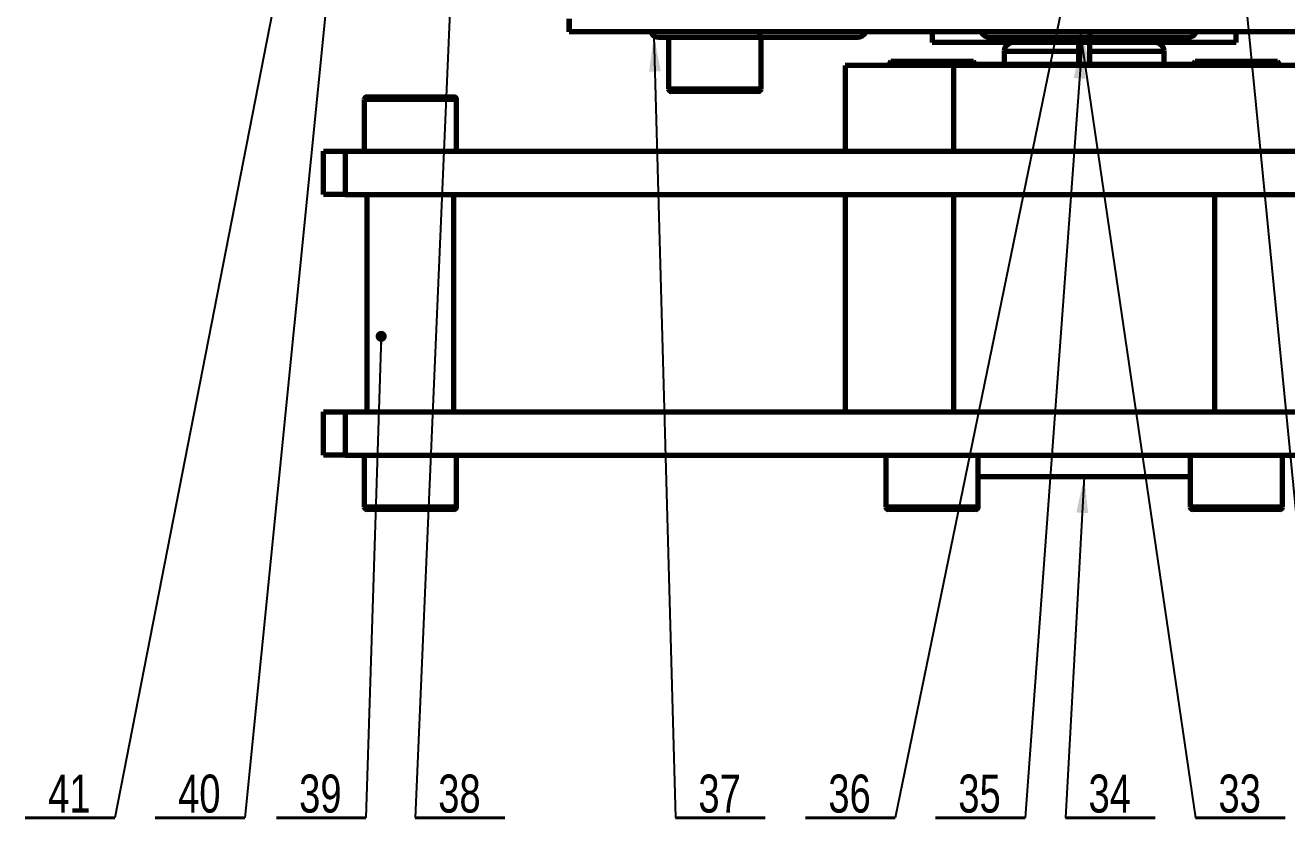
# Model space of a CAD drawing. Header units: millimetres. Extents: x -419 to 9215, y 1224 to 3301.
# Drawn here: x -144.1 to -28, y 2880.7 to 2953.7 of the extents above; entities that cross this region are included whole.
import ezdxf

# ---------------------------------------------------------------- set-up
doc = ezdxf.new("R2010")
doc.units = ezdxf.units.MM
for name, color, linetype, lineweight in [('Chu', 241, 'Continuous', 35), ('KHUNG_TEN', 7, 'Continuous', 35), ('Net 0.35', 20, 'Continuous', 35), ('Net 0.7', 7, 'Continuous', 70)]:
    doc.layers.add(name, color=color, linetype=linetype, lineweight=lineweight)
doc.styles.add('SLDTEXTSTYLE11', font='TXT', dxfattribs={"width": 0.75})
doc.styles.get("Standard").update_dxf_attribs({"font": 'arial.ttf'})
doc.dimstyles.new('SLDDIMSTYLE0', dxfattribs={"dimtxt": 0.18, "dimasz": 3.302, "dimexe": 0, "dimexo": 0.0625, "dimgap": 0, "dimtad": 0, "dimtih": 1, "dimtoh": 1, "dimdec": 0, "dimrnd": 1e-09, "dimzin": 0, "dimdsep": 46, "dimtxsty": 'Standard', "dimsah": 1, "dimcen": 0.09, "dimadec": 0, "dimazin": 0, "dimtfac": 3.302, "dimtdec": 0, "dimtofl": 0, "dimtmove": 0, "dimatfit": 3, "dimfxl": 1, "dimfrac": 2, "dimtolj": 1, "dimtzin": 0, "dimarcsym": 0})
doc.dimstyles.new('SLDDIMSTYLE1', dxfattribs={"dimtxt": 0.18, "dimasz": 1.016, "dimexe": 0, "dimexo": 0.0625, "dimgap": 0, "dimtad": 0, "dimtih": 1, "dimtoh": 1, "dimdec": 0, "dimrnd": 1e-09, "dimzin": 0, "dimdsep": 46, "dimtxsty": 'Standard', "dimblk1": 'DOT', "dimblk2": 'DOT', "dimsah": 1, "dimcen": 0.09, "dimadec": 0, "dimazin": 0, "dimtfac": 1.016, "dimtdec": 0, "dimtofl": 0, "dimtmove": 0, "dimatfit": 3, "dimldrblk": 'DOT', "dimfxl": 1, "dimfrac": 2, "dimtolj": 1, "dimtzin": 0, "dimarcsym": 0})

# ---------------------------------------------------------------- blocks, each defined once
blk = doc.blocks.new('SW_NOTE_0_41')
at = {"layer": 'KHUNG_TEN', "color": 0}
for p, q in [((0, 0), (8.25, 0)), ((8.25, 0), (0, 0)), ((0, 0), (8.25, 0)), ((8.25, 0), (0, 0)), ((0, 0), (8.25, 0)), ((8.25, 0), (0, 0))]:
    blk.add_line(p, q, dxfattribs=at)
at = {"layer": 'KHUNG_TEN', "color": 0, "insert": (4.06, 3.98), "char_height": 3.5, "attachment_point": 2, "style": 'SLDTEXTSTYLE11'}
blk.add_mtext('33', dxfattribs=at)
blk = doc.blocks.new('SW_NOTE_0_42')
at = {"layer": 'KHUNG_TEN', "color": 0}
for p, q in [((0, 0), (8.25, 0)), ((8.25, 0), (0, 0)), ((0, 0), (8.25, 0)), ((8.25, 0), (0, 0)), ((0, 0), (8.25, 0)), ((8.25, 0), (0, 0))]:
    blk.add_line(p, q, dxfattribs=at)
at = {"layer": 'KHUNG_TEN', "color": 0, "insert": (4.06, 3.98), "char_height": 3.5, "attachment_point": 2, "style": 'SLDTEXTSTYLE11'}
blk.add_mtext('34', dxfattribs=at)
blk = doc.blocks.new('SW_NOTE_0_43')
at = {"layer": 'KHUNG_TEN', "color": 0}
for p, q in [((-8.25, 0), (0, 0)), ((0, 0), (-8.25, 0)), ((-8.25, 0), (0, 0)), ((0, 0), (-8.25, 0)), ((-8.25, 0), (0, 0)), ((0, 0), (-8.25, 0))]:
    blk.add_line(p, q, dxfattribs=at)
at = {"layer": 'KHUNG_TEN', "color": 0, "insert": (-4.2, 3.98), "char_height": 3.5, "attachment_point": 2, "style": 'SLDTEXTSTYLE11'}
blk.add_mtext('35', dxfattribs=at)
blk = doc.blocks.new('SW_NOTE_0_44')
at = {"layer": 'KHUNG_TEN', "color": 0}
for p, q in [((-8.25, 0), (0, 0)), ((0, 0), (-8.25, 0)), ((-8.25, 0), (0, 0)), ((0, 0), (-8.25, 0)), ((-8.25, 0), (0, 0)), ((0, 0), (-8.25, 0))]:
    blk.add_line(p, q, dxfattribs=at)
at = {"layer": 'KHUNG_TEN', "color": 0, "insert": (-4.2, 3.98), "char_height": 3.5, "attachment_point": 2, "style": 'SLDTEXTSTYLE11'}
blk.add_mtext('36', dxfattribs=at)
blk = doc.blocks.new('SW_NOTE_0_45')
at = {"layer": 'KHUNG_TEN', "color": 0}
for p, q in [((0, 0), (8.25, 0)), ((8.25, 0), (0, 0)), ((0, 0), (8.25, 0)), ((8.25, 0), (0, 0)), ((0, 0), (8.25, 0)), ((8.25, 0), (0, 0))]:
    blk.add_line(p, q, dxfattribs=at)
at = {"layer": 'KHUNG_TEN', "color": 0, "insert": (4.06, 3.98), "char_height": 3.5, "attachment_point": 2, "style": 'SLDTEXTSTYLE11'}
blk.add_mtext('37', dxfattribs=at)
blk = doc.blocks.new('SW_NOTE_0_46')
at = {"layer": 'KHUNG_TEN', "color": 0}
for p, q in [((0, 0), (8.25, 0)), ((8.25, 0), (0, 0)), ((0, 0), (8.25, 0)), ((8.25, 0), (0, 0)), ((0, 0), (8.25, 0)), ((8.25, 0), (0, 0))]:
    blk.add_line(p, q, dxfattribs=at)
at = {"layer": 'KHUNG_TEN', "color": 0, "insert": (4.06, 3.98), "char_height": 3.5, "attachment_point": 2, "style": 'SLDTEXTSTYLE11'}
blk.add_mtext('38', dxfattribs=at)
blk = doc.blocks.new('SW_NOTE_0_47')
at = {"layer": 'KHUNG_TEN', "color": 0}
for p, q in [((-8.25, 0), (0, 0)), ((0, 0), (-8.25, 0)), ((-8.25, 0), (0, 0)), ((0, 0), (-8.25, 0)), ((-8.25, 0), (0, 0)), ((0, 0), (-8.25, 0))]:
    blk.add_line(p, q, dxfattribs=at)
at = {"layer": 'KHUNG_TEN', "color": 0, "insert": (-4.2, 3.98), "char_height": 3.5, "attachment_point": 2, "style": 'SLDTEXTSTYLE11'}
blk.add_mtext('40', dxfattribs=at)
blk = doc.blocks.new('SW_NOTE_0_48')
at = {"layer": 'KHUNG_TEN', "color": 0}
for p, q in [((-8.25, 0), (0, 0)), ((0, 0), (-8.25, 0)), ((-8.25, 0), (0, 0)), ((0, 0), (-8.25, 0)), ((-8.25, 0), (0, 0)), ((0, 0), (-8.25, 0))]:
    blk.add_line(p, q, dxfattribs=at)
at = {"layer": 'KHUNG_TEN', "color": 0, "insert": (-4.2, 3.98), "char_height": 3.5, "attachment_point": 2, "style": 'SLDTEXTSTYLE11'}
blk.add_mtext('41', dxfattribs=at)
blk = doc.blocks.new('SW_NOTE_0_57')
at = {"layer": 'KHUNG_TEN', "color": 0}
for p, q in [((-8.25, 0), (0, 0)), ((0, 0), (-8.25, 0)), ((-8.25, 0), (0, 0)), ((0, 0), (-8.25, 0)), ((-8.25, 0), (0, 0)), ((0, 0), (-8.25, 0))]:
    blk.add_line(p, q, dxfattribs=at)
at = {"layer": 'KHUNG_TEN', "color": 0, "insert": (-4.2, 3.98), "char_height": 3.5, "attachment_point": 2, "style": 'SLDTEXTSTYLE11'}
blk.add_mtext('39', dxfattribs=at)
blk = doc.blocks.new('_Dot')
at = {"color": 0, "linetype": 'ByBlock', "lineweight": -2}
blk.add_line((-0.5, 0), (-1, 0), dxfattribs=at)
at = {"color": 0, "linetype": 'ByBlock', "const_width": 0.5}
blk.add_lwpolyline([(-0.25, 0, 1), (0.25, 0, 1)], format="xyb", close=True, dxfattribs=at)

msp = doc.modelspace()

# ---------------------------------------------------------------- linework, layer by layer
at = {"layer": 'Net 0.7', "color": 7, "linetype": 'Continuous', "lineweight": 70}
for p, q in [((-94.09, 2954.29), (-94.09, 2953.09)), ((-94.09, 2953.09), (-94.09, 2954.29)), ((-94.09, 2953.09), (-94.09, 2953.09)), ((0.72, 2953.09), (-94.09, 2953.09)), ((-85.83, 2952.59), (-76.56, 2952.59)), ((-84.93, 2952.59), (-84.93, 2947.84)), ((-76.56, 2952.59), (-67.53, 2952.59)), ((-76.43, 2947.84), (-76.43, 2952.59)), ((-60.69, 2953.09), (-60.69, 2952.09)), ((-55.42, 2952.59), (-46.14, 2952.59)), ((-46.14, 2952.59), (-37.12, 2952.59)), ((-32.69, 2952.09), (-32.69, 2953.09)), ((-32.69, 2952.09), (-60.69, 2952.09)), ((-54.04, 2951.29), (-54.04, 2950.09)), ((-47.19, 2950.09), (-47.19, 2951.29)), ((-46.19, 2951.29), (-46.19, 2950.09)), ((-39.34, 2950.09), (-39.34, 2951.29)), ((-68.69, 2949.99), (-68.69, 2942.09)), ((-58.69, 2949.99), (-68.69, 2949.99)), ((-64.49, 2950.39), (-64.71, 2949.99)), ((-64.49, 2950.39), (-61.67, 2950.39)), ((-61.67, 2950.39), (-56.89, 2950.39)), ((-58.69, 2942.09), (-58.69, 2949.99)), ((3.31, 2949.99), (-58.69, 2949.99)), ((-56.66, 2949.99), (-56.89, 2950.39)), ((-36.66, 2950.09), (-56.72, 2950.09)), ((-36.49, 2950.39), (-36.71, 2949.99)), ((-36.49, 2950.39), (-31.7, 2950.39)), ((-31.7, 2950.39), (-28.89, 2950.39)), ((-28.66, 2949.99), (-28.89, 2950.39)), ((-76.68, 2947.59), (-84.68, 2947.59)), ((-112.94, 2946.84), (-112.94, 2942.09)), ((-112.69, 2947.09), (-108.69, 2947.09)), ((-108.69, 2947.09), (-104.69, 2947.09)), ((-104.44, 2942.09), (-104.44, 2946.84)), ((-116.69, 2938.09), (-116.69, 2942.09)), ((-116.69, 2942.09), (-114.69, 2942.09)), ((-114.69, 2942.09), (-114.69, 2938.09)), ((-114.69, 2942.09), (128.31, 2942.09)), ((-114.69, 2938.09), (-116.69, 2938.09)), ((-114.69, 2938.09), (128.31, 2938.09)), ((-112.69, 2938.09), (-112.69, 2918.09)), ((-104.69, 2918.09), (-104.69, 2938.09)), ((-68.69, 2938.09), (-68.69, 2918.09)), ((-58.69, 2918.09), (-58.69, 2938.09)), ((-34.69, 2938.09), (-34.69, 2918.09)), ((-116.69, 2914.09), (-116.69, 2918.09)), ((-116.69, 2918.09), (-114.69, 2918.09)), ((-114.69, 2918.09), (-114.69, 2914.09)), ((-114.69, 2918.09), (128.31, 2918.09)), ((-114.69, 2914.09), (-116.69, 2914.09)), ((-114.69, 2914.09), (128.31, 2914.09)), ((-112.94, 2914.09), (-112.94, 2909.34)), ((-104.44, 2909.34), (-104.44, 2914.09)), ((-64.94, 2914.09), (-64.94, 2909.34)), ((-56.44, 2909.34), (-56.44, 2914.09)), ((-36.94, 2914.09), (-36.94, 2909.34)), ((-28.44, 2909.34), (-28.44, 2914.09)), ((-36.94, 2912.09), (-56.44, 2912.09)), ((-104.69, 2909.09), (-112.69, 2909.09)), ((-56.69, 2909.09), (-64.69, 2909.09)), ((-28.69, 2909.09), (-36.69, 2909.09))]:
    msp.add_line(p, q, dxfattribs=at)
at = {"layer": 'Net 0.7', "color": 8, "linetype": 'Continuous', "lineweight": 70}
for p, q in [((-54.04, 2951.29), (-47.19, 2951.29)), ((-46.19, 2951.29), (-39.34, 2951.29)), ((-84.93, 2947.84), (-76.43, 2947.84)), ((-108.69, 2946.84), (-112.94, 2946.84)), ((-104.44, 2946.84), (-108.69, 2946.84)), ((-112.94, 2909.34), (-104.44, 2909.34)), ((-64.94, 2909.34), (-56.44, 2909.34)), ((-36.94, 2909.34), (-28.44, 2909.34))]:
    msp.add_line(p, q, dxfattribs=at)
at = {"layer": 'Net 0.7', "color": 7, "linetype": 'Continuous', "lineweight": 70}
for centre, radius, start, end in [((-85.83, 2953.39), 0.8, 202.0243, 270), ((-67.53, 2953.39), 0.8, 270, 337.9757), ((-55.42, 2953.39), 0.8, 202.0243, 270), ((-37.12, 2953.39), 0.8, 270, 337.9757), ((-53.24, 2951.29), 0.8, 90, 180), ((-40.14, 2951.29), 0.8, 0, 90), ((-84.68, 2947.84), 0.25, 180, 270), ((-76.68, 2947.84), 0.25, 270, 0), ((-112.69, 2946.84), 0.25, 90, 180), ((-104.69, 2946.84), 0.25, 0, 90), ((-112.69, 2909.34), 0.25, 180, 270), ((-104.69, 2909.34), 0.25, 270, 0), ((-64.69, 2909.34), 0.25, 180, 270), ((-56.69, 2909.34), 0.25, 270, 0), ((-36.69, 2909.34), 0.25, 180, 270), ((-28.69, 2909.34), 0.25, 270, 0)]:
    msp.add_arc(centre, radius, start, end, dxfattribs=at)
at = {"layer": 'Net 0.7', "color": 8, "linetype": 'Continuous', "lineweight": 70}
for centre in [(-87.01, 2953.06), (-56.59, 2953.06)]:
    msp.add_arc(centre, 10.46, 357.4521, 0.1922, dxfattribs=at)
at = {"layer": 'Net 0.7', "color": 7, "linetype": 'Continuous', "lineweight": 70}
for points, knots in [([(-47.19, 2951.29), (-47.19, 2951.39), (-47.19, 2951.58), (-47.19, 2951.8), (-47.19, 2951.94), (-47.19, 2952.03), (-47.19, 2952.08), (-47.19, 2952.09), (-47.19, 2952.09)], [0, 0, 0, 0, 0.224188, 0.465069, 0.592421, 0.724027, 0.859887, 1, 1, 1, 1]), ([(-46.19, 2952.09), (-46.19, 2952.09), (-46.19, 2952.08), (-46.19, 2952.03), (-46.19, 2951.94), (-46.19, 2951.8), (-46.19, 2951.58), (-46.19, 2951.39), (-46.19, 2951.29)], [0, 0, 0, 0, 0.140113, 0.275973, 0.407579, 0.534931, 0.775812, 1, 1, 1, 1])]:
    msp.add_open_spline(points, degree=3, knots=knots, dxfattribs=at)

# ---------------------------------------------------------------- block references
at = {"layer": 'Chu'}
for name, p in [('SW_NOTE_0_48', (-135.88, 2880.7)), ('SW_NOTE_0_47', (-123.92, 2880.7)), ('SW_NOTE_0_57', (-112.78, 2880.7)), ('SW_NOTE_0_46', (-108.24, 2880.7)), ('SW_NOTE_0_45', (-84.3, 2880.7)), ('SW_NOTE_0_44', (-64.08, 2880.7)), ('SW_NOTE_0_43', (-52.12, 2880.7)), ('SW_NOTE_0_42', (-48.4, 2880.7)), ('SW_NOTE_0_41', (-36.44, 2880.7))]:
    msp.add_blockref(name, p, dxfattribs=at)

# ---------------------------------------------------------------- leaders
at = {"layer": 'Net 0.35', "lineweight": 35}
for points, dimstyle in [([(-33.89, 3027.69), (-64.08, 2880.7)], 'SLDDIMSTYLE0'), ([(-36.29, 3001.34), (-24.47, 2880.7)], 'SLDDIMSTYLE0'), ([(-114.42, 2990.67), (-135.88, 2880.7)], 'SLDDIMSTYLE0'), ([(-112.94, 2990.67), (-123.92, 2880.7)], 'SLDDIMSTYLE0'), ([(-104.51, 2967.59), (-108.24, 2880.7)], 'SLDDIMSTYLE0'), ([(-86.28, 2952.73), (-84.3, 2880.7)], 'SLDDIMSTYLE0'), ([(-47.05, 2953.09), (-36.44, 2880.7)], 'SLDDIMSTYLE0'), ([(-46.88, 2952.09), (-52.12, 2880.7)], 'SLDDIMSTYLE0'), ([(-111.38, 2925.04), (-112.78, 2880.7)], 'SLDDIMSTYLE1'), ([(-46.69, 2912.09), (-48.4, 2880.7)], 'SLDDIMSTYLE0')]:
    msp.add_leader(points, dimstyle=dimstyle, dxfattribs=at)

doc.saveas('drawing.dxf')
